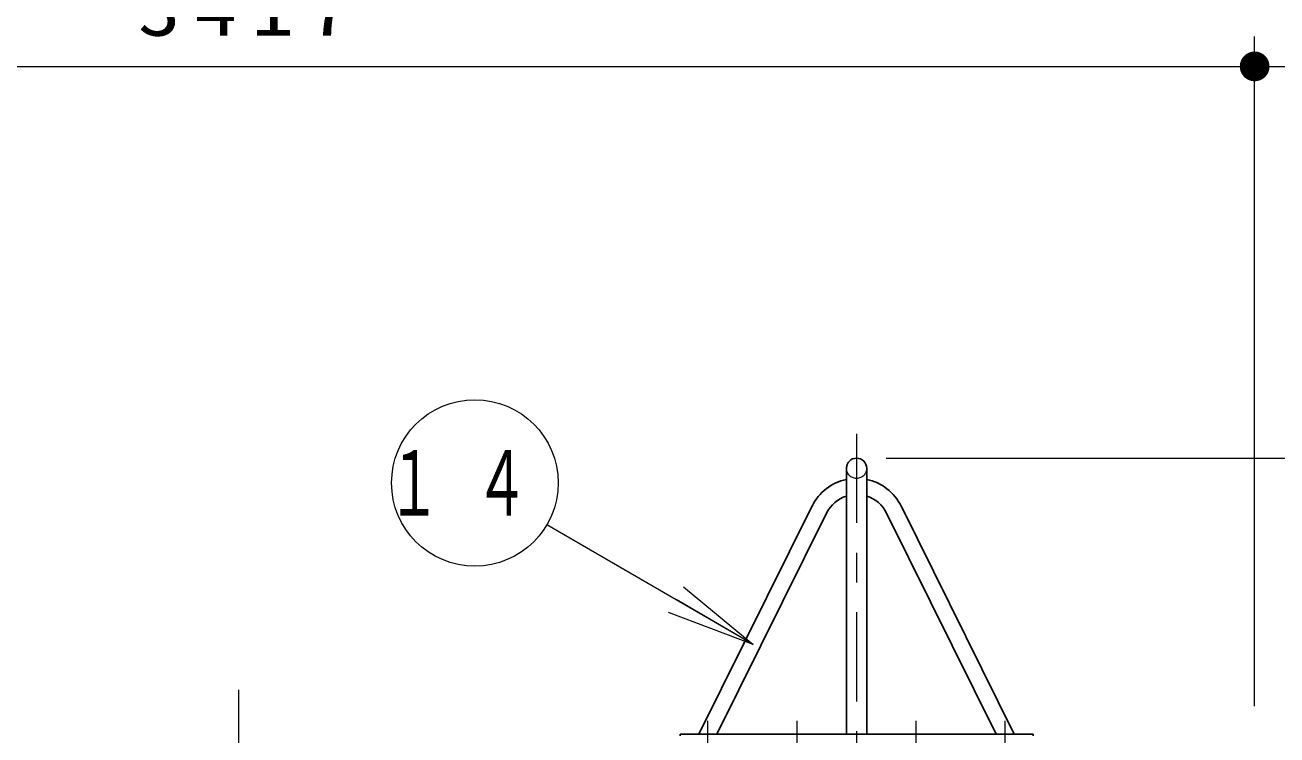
# Model space of a CAD drawing. Units: millimetres on the paper, scale 1:50. Extents: x -385 to 420, y 0 to 267.
# Drawn here: x -279.43 to -237.33, y 216.18 to 240.05 of the extents above; entities that cross this region are included whole.
import ezdxf

# ---------------------------------------------------------------- set-up
doc = ezdxf.new("R2010")
doc.units = ezdxf.units.MM
doc.linetypes.add('USER1', pattern=[4.5, 2.5, -2])
doc.linetypes.add('USER2', pattern=[6, 3, -1, 1, -1])
doc.layers.add('1_50', color=7, linetype='Continuous', lineweight=25)
doc.styles.add('ＭＳ ゴシック', font='')
doc.styles.get('ＭＳ ゴシック').set_extended_font_data('MS Gothic')

# ---------------------------------------------------------------- blocks, each defined once
blk = doc.blocks.new('filled_dot')
at = {"color": 0, "linetype": 'Continuous', "lineweight": -2, "const_width": 1.25}
blk.add_lwpolyline([(-0.625, 0, 1), (0.625, 0, 1)], format="xyb", close=True, dxfattribs=at)

msp = doc.modelspace()

# ---------------------------------------------------------------- linework, layer by layer
at = {"layer": '1_50', "lineweight": 13}
for p, q in [((-238.076, 217.146), (-238.076, 239.661)), ((-306.418, 238.661), (-238.076, 238.661)), ((-238.076, 238.661), (-202.076, 238.661)), ((-250.463, 225.486), (-193.801, 225.486)), ((-254.941, 219.224), (-261.879, 223.248)), ((-257.285, 221.161), (-254.941, 219.224)), ((-254.941, 219.224), (-257.536, 220.729)), ((-254.941, 219.224), (-257.787, 220.296))]:
    msp.add_line(p, q, dxfattribs=at)
at = {"layer": '1_50', "linetype": 'USER2', "lineweight": 13}
for p, q in [((-251.463, 226.307), (-251.463, 142.72)), ((-272.247, 217.693), (-272.247, 201.866))]:
    msp.add_line(p, q, dxfattribs=at)
at = {"layer": '1_50', "color": 4}
for p, q in [((-251.803, 225.146), (-251.803, 216.21)), ((-251.123, 225.146), (-251.123, 216.21)), ((-256.766, 216.21), (-252.96, 223.878)), ((-256.159, 216.21), (-252.473, 223.636)), ((-246.766, 216.21), (-250.452, 223.636)), ((-246.159, 216.21), (-249.965, 223.878)), ((-245.529, 216.21), (-257.396, 216.21)), ((-257.396, 216.21), (-257.396, 216.146)), ((-245.529, 216.21), (-245.529, 216.146))]:
    msp.add_line(p, q, dxfattribs=at)
at = {"layer": '1_50', "color": 4, "linetype": 'USER2', "lineweight": 13}
for p, q in [((-256.463, 215.766), (-256.463, 216.655)), ((-253.463, 215.766), (-253.463, 216.655)), ((-249.463, 215.766), (-249.463, 216.655)), ((-246.463, 215.766), (-246.463, 216.655))]:
    msp.add_line(p, q, dxfattribs=at)
at = {"layer": '1_50', "lineweight": 13}
msp.add_circle((-264.301, 224.653), 2.8, dxfattribs=at)
at = {"layer": '1_50', "color": 4, "linetype": 'USER1', "lineweight": 13}
msp.add_circle((-251.463, 225.146), 0.34, dxfattribs=at)
at = {"layer": '1_50', "color": 4}
for centre, radius, start, end in [((-251.463, 225.146), 0.34, 0, 180), ((-251.463, 223.134), 1.672, 101.7329, 153.6007), ((-251.463, 223.134), 1.672, 26.3993, 78.2671), ((-251.463, 223.134), 1.128, 107.5428, 153.6007), ((-251.463, 223.134), 1.128, 26.3993, 72.4572)]:
    msp.add_arc(centre, radius, start, end, dxfattribs=at)

# ---------------------------------------------------------------- block references
at = {"layer": '1_50', "lineweight": 13, "xscale": 0.4, "yscale": 0.4, "rotation": 180}
msp.add_blockref('filled_dot', (-238.076, 238.661), dxfattribs=at)
at = {"layer": '1_50', "lineweight": 13, "xscale": 0.4, "yscale": 0.4}
msp.add_blockref('filled_dot', (-238.076, 238.661), dxfattribs=at)

# ---------------------------------------------------------------- texts
at = {"layer": '1_50', "style": 'ＭＳ ゴシック'}
for s, insert, char_height, attachment_point in [('\\T1.33;\\W1.15;3417', (-271.819, 239.661), 1.833, 8), ('\\T1.64;\\W0.6;１４', (-264.301, 224.653), 2.199, 5)]:
    msp.add_mtext(s, dxfattribs=dict(at, insert=insert, char_height=char_height, attachment_point=attachment_point))

doc.saveas('drawing.dxf')
